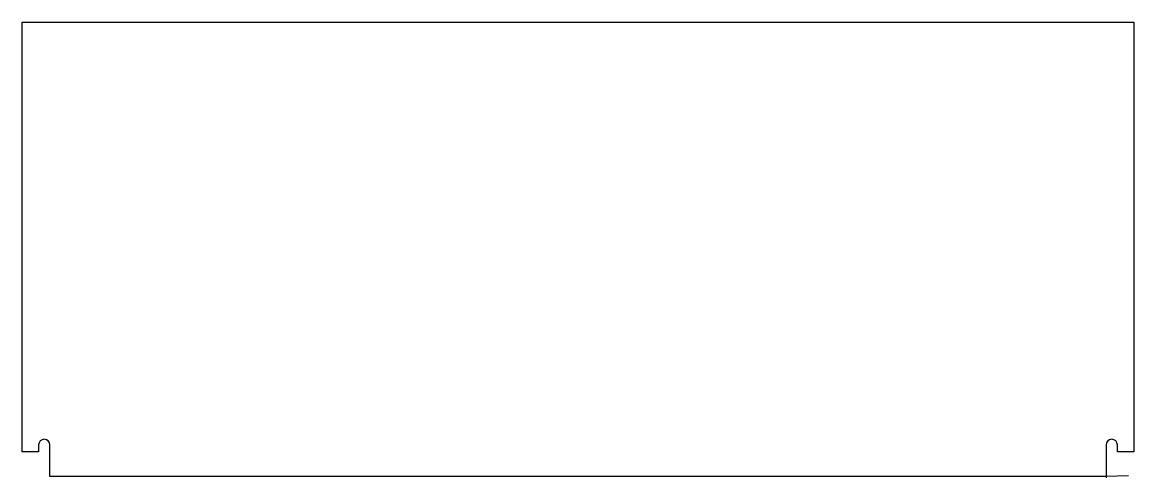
# Model space of a CAD drawing. Header units: millimetres. Extents: x 8 to 2220, y 5 to 912.
import ezdxf

# ---------------------------------------------------------------- set-up
doc = ezdxf.new("R2010")
doc.units = ezdxf.units.MM
doc.layers.add('TOOL_0', color=7, linetype='Continuous')

msp = doc.modelspace()

# ---------------------------------------------------------------- linework, layer by layer
at = {"layer": 'TOOL_0'}
for p, q in [((8, 56.751), (8, 912.001)), ((8, 912.001), (2220.5, 912.001)), ((2220.5, 912.001), (2220.5, 56.751)), ((40.5, 70.501), (40.5, 56.751)), ((63, 8.001), (63, 70.501)), ((2165.5, 70.501), (2165.5, 8.001)), ((2188, 56.751), (2188, 70.501)), ((40.5, 56.751), (8, 56.751)), ((2220.5, 56.751), (2188, 56.751)), ((2165.5, 8.001), (63, 8.001)), ((2209.883, 8.722), (2165.5, 8.001)), ((2165.5, 8.001), (2165.812, 5.191))]:
    msp.add_line(p, q, dxfattribs=at)
for centre in [(51.75, 70.501), (2176.75, 70.501)]:
    msp.add_arc(centre, 11.25, 0, 180, dxfattribs=at)

doc.saveas('drawing.dxf')
